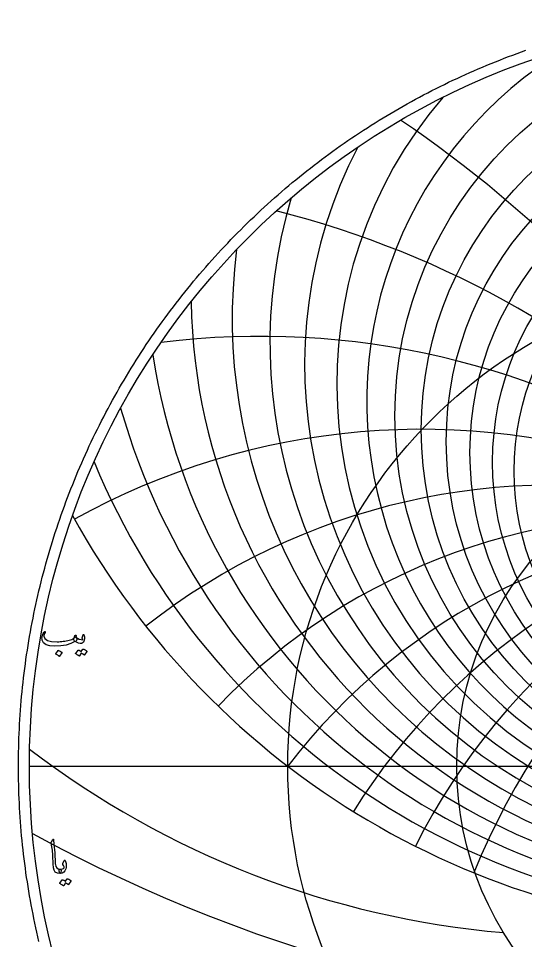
# Model space of a CAD drawing. Header units: millimetres. Extents: x -75 to 75, y -75 to 77.
# Drawn here: x -75.3 to -25, y -17.3 to 74.2 of the extents above; entities that cross this region are included whole.
import ezdxf

# ---------------------------------------------------------------- set-up
doc = ezdxf.new("R2010")
doc.units = ezdxf.units.MM
for name, color, linetype in [('CUT_OUTER', 1, 'Continuous'), ('ENGRAVE', 7, 'Continuous'), ('ENGRAVE_FINE', 8, 'Continuous'), ('TEXT', 5, 'Continuous')]:
    doc.layers.add(name, color=color, linetype=linetype)

msp = doc.modelspace()

# ---------------------------------------------------------------- linework, layer by layer
at = {"layer": 'CUT_OUTER'}
msp.add_lwpolyline([(-73.2989, -17.4073), (-73.4043, -16.9573), (-73.507, -16.5065), (-73.6069, -16.0552), (-73.704, -15.6033), (-73.7983, -15.1507), (-73.8899, -14.6976), (-73.9787, -14.244), (-74.0647, -13.7898), (-74.1479, -13.3351), (-74.2284, -12.8798), (-74.306, -12.4241), (-74.3808, -11.968), (-74.4529, -11.5114), (-74.5221, -11.0543), (-74.5885, -10.5968), (-74.6521, -10.139), (-74.7129, -9.6807), (-74.7709, -9.2221), (-74.8261, -8.7632), (-74.8785, -8.3039), (-74.928, -7.8443), (-74.9747, -7.3844), (-75.0186, -6.9242), (-75.0597, -6.4638), (-75.0979, -6.0031), (-75.1334, -5.5422), (-75.166, -5.0811), (-75.1957, -4.6198), (-75.2227, -4.1583), (-75.2468, -3.6966), (-75.268, -3.2349), (-75.2865, -2.773), (-75.302, -2.311), (-75.3148, -1.8489), (-75.3247, -1.3867), (-75.3318, -0.9245), (-75.3361, -0.4623), (-75.3375, 0), (-75.3361, 0.4623), (-75.3318, 0.9245), (-75.3247, 1.3867), (-75.3148, 1.8489), (-75.302, 2.311), (-75.2865, 2.773), (-75.268, 3.2349), (-75.2468, 3.6966), (-75.2227, 4.1583), (-75.1957, 4.6198), (-75.166, 5.0811), (-75.1334, 5.5422), (-75.0979, 6.0031), (-75.0597, 6.4638), (-75.0186, 6.9242), (-74.9747, 7.3844), (-74.928, 7.8443), (-74.8785, 8.3039), (-74.8261, 8.7632), (-74.7709, 9.2221), (-74.7129, 9.6807), (-74.6521, 10.139), (-74.5885, 10.5968), (-74.5221, 11.0543), (-74.4529, 11.5114), (-74.3808, 11.968), (-74.306, 12.4241), (-74.2284, 12.8798), (-74.1479, 13.3351), (-74.0647, 13.7898), (-73.9787, 14.244), (-73.8899, 14.6976), (-73.7983, 15.1507), (-73.704, 15.6033), (-73.6069, 16.0552), (-73.507, 16.5065), (-73.4043, 16.9573), (-73.2989, 17.4073), (-73.1907, 17.8568), (-73.0797, 18.3055), (-72.966, 18.7536), (-72.8496, 19.2009), (-72.7304, 19.6476), (-72.6085, 20.0935), (-72.4838, 20.5386), (-72.3564, 20.983), (-72.2263, 21.4266), (-72.0935, 21.8693), (-71.9579, 22.3113), (-71.8197, 22.7524), (-71.6787, 23.1926), (-71.5351, 23.632), (-71.3887, 24.0705), (-71.2397, 24.5081), (-71.088, 24.9447), (-70.9336, 25.3804), (-70.7765, 25.8152), (-70.6168, 26.249), (-70.4544, 26.6818), (-70.2893, 27.1136), (-70.1217, 27.5444), (-69.9513, 27.9741), (-69.7784, 28.4028), (-69.6028, 28.8304), (-69.4246, 29.2569), (-69.2437, 29.6824), (-69.0603, 30.1067), (-68.8743, 30.5299), (-68.6857, 30.9519), (-68.4944, 31.3728), (-68.3007, 31.7924), (-68.1043, 32.2109), (-67.9054, 32.6282), (-67.7039, 33.0443), (-67.4999, 33.4591), (-67.2933, 33.8726), (-67.0842, 34.2849), (-66.8725, 34.6958), (-66.6584, 35.1055), (-66.4417, 35.5139), (-66.2226, 35.9209), (-66.0009, 36.3265), (-65.7768, 36.7308), (-65.5502, 37.1337), (-65.3211, 37.5352), (-65.0896, 37.9353), (-64.8556, 38.334), (-64.6191, 38.7312), (-64.3803, 39.127), (-64.139, 39.5213), (-63.8953, 39.9141), (-63.6492, 40.3054), (-63.4006, 40.6952), (-63.1498, 41.0834), (-62.8965, 41.4701), (-62.6408, 41.8553), (-62.3828, 42.2388), (-62.1225, 42.6208), (-61.8598, 43.0012), (-61.5948, 43.3799), (-61.3275, 43.7571), (-61.0578, 44.1325), (-60.7859, 44.5064), (-60.5116, 44.8785), (-60.2351, 45.2489), (-59.9564, 45.6177), (-59.6753, 45.9847), (-59.392, 46.35), (-59.1065, 46.7136), (-58.8188, 47.0754), (-58.5288, 47.4354), (-58.2367, 47.7936), (-57.9423, 48.15), (-57.6458, 48.5047), (-57.3471, 48.8575), (-57.0462, 49.2084), (-56.7432, 49.5575), (-56.4381, 49.9047), (-56.1308, 50.2501), (-55.8214, 50.5936), (-55.5099, 50.9351), (-55.1963, 51.2748), (-54.8807, 51.6125), (-54.563, 51.9483), (-54.2432, 52.2821), (-53.9214, 52.6139), (-53.5975, 52.9438), (-53.2717, 53.2717), (-52.9438, 53.5975), (-52.6139, 53.9214), (-52.2821, 54.2432), (-51.9483, 54.563), (-51.6125, 54.8807), (-51.2748, 55.1963), (-50.9351, 55.5099), (-50.5936, 55.8214), (-50.2501, 56.1308), (-49.9047, 56.4381), (-49.5575, 56.7432), (-49.2084, 57.0462), (-48.8575, 57.3471), (-48.5047, 57.6458), (-48.15, 57.9423), (-47.7936, 58.2367), (-47.4354, 58.5288), (-47.0754, 58.8188), (-46.7136, 59.1065), (-46.35, 59.392), (-45.9847, 59.6753), (-45.6177, 59.9564), (-45.2489, 60.2351), (-44.8785, 60.5116), (-44.5064, 60.7859), (-44.1325, 61.0578), (-43.7571, 61.3275), (-43.3799, 61.5948), (-43.0012, 61.8598), (-42.6208, 62.1225), (-42.2388, 62.3828), (-41.8553, 62.6408), (-41.4701, 62.8965), (-41.0834, 63.1498), (-40.6952, 63.4006), (-40.3054, 63.6492), (-39.9141, 63.8953), (-39.5213, 64.139), (-39.127, 64.3803), (-38.7312, 64.6191), (-38.334, 64.8556), (-37.9353, 65.0896), (-37.5352, 65.3211), (-37.1337, 65.5502), (-36.7308, 65.7768), (-36.3265, 66.0009), (-35.9209, 66.2226), (-35.5139, 66.4417), (-35.1055, 66.6584), (-34.6958, 66.8725), (-34.2849, 67.0842), (-33.8726, 67.2933), (-33.4591, 67.4999), (-33.0443, 67.7039), (-32.6282, 67.9054), (-32.2109, 68.1043), (-31.7924, 68.3007), (-31.3728, 68.4944), (-30.9519, 68.6857), (-30.5299, 68.8743), (-30.1067, 69.0603), (-29.6824, 69.2437), (-29.2569, 69.4246), (-28.8304, 69.6028), (-28.4028, 69.7784), (-27.9741, 69.9513), (-27.5444, 70.1217), (-27.1136, 70.2893), (-26.6818, 70.4544), (-26.249, 70.6168), (-25.8152, 70.7765), (-25.3804, 70.9336), (-24.9447, 71.088)], dxfattribs=at)
at = {"layer": 'ENGRAVE'}
msp.add_lwpolyline([(-74.25, 0), (74.25, 0)], dxfattribs=at)
for centre, radius in [((0, 0), 74.25), ((0, 34.7771), 37.9628), ((0, 29.3035), 26.1179), ((0, 0), 48.6033), ((0, 0), 31.8152)]:
    msp.add_circle(centre, radius, dxfattribs=at)
for centre, radius, start, end in [((0, 44.4449), 54.1127, 172.720028, 7.279972), ((0, 63.341), 79.8396, 208.805227, 331.194773), ((0, -37.2946), 61.2631, 37.5, 142.5), ((0, -37.2946), 61.2631, 37.5, 142.5), ((-19.5553, 72.9814), 89.8386, 232.512038, 265.130009)]:
    msp.add_arc(centre, radius, start, end, dxfattribs=at)
at = {"layer": 'ENGRAVE_FINE'}
for centre, radius in [((0, 33.4312), 35.3408), ((0, 32.2257), 32.862), ((0, 31.1446), 30.5083), ((0, 30.1743), 28.2647)]:
    msp.add_circle(centre, radius, dxfattribs=at)
for centre, radius, start, end in [((0, 36.2827), 40.7488, 120.941312, 59.058688), ((0, 37.9711), 43.7237, 139.431236, 40.568764), ((-106.1108, -37.2946), 122.5261, 10.394245, 55.885657), ((-106.1108, -37.2946), 122.5261, 10.394245, 55.885657), ((0, 39.8701), 46.9173, 152.59118, 27.40882), ((0, 42.014), 50.3656, 163.36999, 16.63001), ((-73.0105, -37.2946), 95.3084, 14.086543, 75.866611), ((-73.0105, -37.2946), 95.3084, 14.086543, 75.866611), ((0, 47.2154), 58.2132, 181.094584, 358.905416), ((-51.4058, -37.2946), 79.9733, 17.989456, 97.016374), ((-51.4058, -37.2946), 79.9733, 17.989456, 97.016374), ((0, 50.3918), 62.7354, 188.75154, 351.24846), ((0, 54.0588), 67.7663, 195.853927, 344.146073), ((-35.3703, -37.2946), 70.7405, 22.177026, 119.093029), ((-35.3703, -37.2946), 70.7405, 22.177026, 119.093029), ((35.3703, -37.2946), 70.7405, 60.906971, 157.822974), ((35.3703, -37.2946), 70.7405, 60.906971, 157.822974), ((0, 58.3266), 73.4183, 202.512262, 337.487738), ((-22.2979, -37.2946), 65.1948, 26.740876, 128.272627), ((-22.2979, -37.2946), 65.1948, 26.740876, 128.272627), ((22.2979, -37.2946), 65.1948, 51.727373, 153.259124), ((22.2979, -37.2946), 65.1948, 51.727373, 153.259124), ((-10.8023, -37.2946), 62.2082, 31.797716, 135.948822), ((-10.8023, -37.2946), 62.2082, 31.797716, 135.948822), ((10.8023, -37.2946), 62.2082, 44.051178, 148.202284), ((10.8023, -37.2946), 62.2082, 44.051178, 148.202284), ((0, 128.6415), 154.2129, 241.345817, 298.654183)]:
    msp.add_arc(centre, radius, start, end, dxfattribs=at)
at = {"layer": 'TEXT'}
for points in [[(-69.6293, 12.7876), (-69.6247, 12.7852), (-69.6205, 12.7829), (-69.6165, 12.7805), (-69.6129, 12.7782), (-69.6092, 12.7755), (-69.6053, 12.7723), (-69.601, 12.7685), (-69.5965, 12.7641), (-69.5587, 12.7196), (-69.5438, 12.6564), (-69.5517, 12.5744), (-69.5824, 12.4737), (-69.6108, 12.4125), (-69.6398, 12.3742), (-69.6694, 12.3587), (-69.6995, 12.366), (-69.7147, 12.3733), (-69.7276, 12.3765), (-69.7382, 12.3757), (-69.7464, 12.3707), (-70.1304, 12.1605), (-70.5895, 12.0124), (-71.1234, 11.9263), (-71.7323, 11.9023), (-72.2247, 11.9445), (-72.5965, 12.0569), (-72.8477, 12.2395), (-72.9782, 12.4925), (-72.9984, 12.6119), (-73.0028, 12.7313), (-72.9914, 12.8508), (-72.9642, 12.9702), (-72.927, 13.0759), (-72.881, 13.1728), (-72.8263, 13.2609), (-72.7628, 13.3402), (-72.7508, 13.3502), (-72.7382, 13.3566), (-72.725, 13.3596), (-72.7113, 13.359), (-72.6984, 13.3534), (-72.6878, 13.3461), (-72.6796, 13.337), (-72.6738, 13.3262), (-72.6711, 13.3157), (-72.6726, 13.3028), (-72.6782, 13.2876), (-72.6878, 13.27), (-72.7557, 13.1705), (-72.8002, 13.0733), (-72.8213, 12.9784), (-72.819, 12.8859), (-72.7077, 12.6541), (-72.449, 12.4878), (-72.0426, 12.3871), (-71.4888, 12.352), (-71.3367, 12.3543), (-71.1849, 12.3613), (-71.0334, 12.373), (-70.8822, 12.3894), (-70.7322, 12.4105), (-70.5842, 12.4363), (-70.4383, 12.4667), (-70.2944, 12.5018), (-70.1547, 12.5416), (-70.0403, 12.5815), (-69.951, 12.6213), (-69.8869, 12.6611), (-69.8621, 12.6822), (-69.8395, 12.7079), (-69.8188, 12.7384), (-69.8002, 12.7735), (-69.7828, 12.8127), (-69.7657, 12.8555), (-69.7488, 12.9017), (-69.7323, 12.9515), (-69.7259, 12.9667), (-69.7159, 12.9796), (-69.7024, 12.9901), (-69.6855, 12.9983), (-69.6673, 13.0027), (-69.6503, 13.0018), (-69.6345, 12.9957), (-69.6199, 12.9843), (-69.6082, 12.9685), (-69.6012, 12.9491), (-69.5988, 12.9263), (-69.6012, 12.9)], [(-69.7698, 12.4128), (-69.8207, 12.4611), (-69.8471, 12.5217), (-69.8488, 12.5946), (-69.826, 12.6798), (-69.7765, 12.7562), (-69.7311, 12.8028), (-69.6899, 12.8195), (-69.6527, 12.8063), (-69.477, 12.6901), (-69.3014, 12.6084), (-69.1257, 12.5613), (-68.9501, 12.5487), (-68.944, 12.5498), (-68.9396, 12.5534), (-68.9369, 12.5592), (-68.9361, 12.5674), (-68.9404, 12.5829), (-68.9536, 12.6061), (-68.9756, 12.6368), (-69.0063, 12.6751), (-69.0122, 12.6868), (-69.0157, 12.6986), (-69.0168, 12.7103), (-69.0157, 12.722), (-68.9033, 13.0452), (-68.898, 13.0575), (-68.8916, 13.0662), (-68.8839, 13.0715), (-68.8752, 13.0733), (-68.8664, 13.0718), (-68.8588, 13.0674), (-68.8523, 13.0601), (-68.8471, 13.0498), (-68.8119, 12.9448), (-68.7909, 12.8402), (-68.7838, 12.7363), (-68.7909, 12.633), (-68.8137, 12.5045), (-68.8447, 12.4), (-68.8839, 12.3195), (-68.9314, 12.263), (-68.9674, 12.2319), (-69.0005, 12.2091), (-69.0306, 12.1945), (-69.0578, 12.188), (-69.2147, 12.1845), (-69.3857, 12.2208), (-69.5707, 12.2969), (-69.7698, 12.4128)], [(-71.4045, 11.4854), (-71.3986, 11.4913), (-71.3904, 11.4948), (-71.3799, 11.496), (-71.367, 11.4948), (-71.2759, 11.4579), (-71.1902, 11.4128), (-71.1097, 11.3596), (-71.0344, 11.2981), (-71.0271, 11.2887), (-71.0239, 11.2793), (-71.0248, 11.27), (-71.0297, 11.2606), (-71.2499, 10.9046), (-71.2581, 10.8961), (-71.2686, 10.8941), (-71.2815, 10.8985), (-71.2967, 10.9093), (-71.3099, 10.9187), (-71.3307, 10.9327), (-71.3591, 10.9515), (-71.3951, 10.9749), (-71.4393, 11.003), (-71.4923, 11.0358), (-71.554, 11.0733), (-71.6246, 11.1154), (-71.634, 11.1224), (-71.6386, 11.1295), (-71.6386, 11.1365), (-71.634, 11.1435)], [(-68.9361, 11.6166), (-68.9302, 11.6224), (-68.922, 11.626), (-68.9115, 11.6271), (-68.8986, 11.626), (-68.8525, 11.6087), (-68.8078, 11.5897), (-68.7647, 11.5689), (-68.7229, 11.5463), (-68.6824, 11.5217), (-68.6427, 11.4948), (-68.6039, 11.4655), (-68.566, 11.4339), (-68.5587, 11.4243), (-68.5555, 11.414), (-68.5564, 11.4032), (-68.5613, 11.3918), (-68.7862, 11.0358), (-68.7923, 11.0311), (-68.8014, 11.0311), (-68.8134, 11.0358), (-68.8283, 11.0452), (-68.8386, 11.0538), (-68.8553, 11.0656), (-68.8784, 11.0807), (-68.9079, 11.099), (-68.9442, 11.1208), (-68.9876, 11.1464), (-69.0379, 11.1759), (-69.0953, 11.2091), (-69.2733, 10.9327), (-69.2815, 10.9242), (-69.292, 10.9222), (-69.3049, 10.9266), (-69.3201, 10.9374), (-69.3333, 10.9468), (-69.3541, 10.9608), (-69.3825, 10.9796), (-69.4185, 11.003), (-69.4627, 11.0311), (-69.5157, 11.0639), (-69.5774, 11.1014), (-69.648, 11.1435), (-69.6553, 11.1505), (-69.6585, 11.1576), (-69.6577, 11.1646), (-69.6527, 11.1716), (-69.4232, 11.5135), (-69.4173, 11.5194), (-69.4091, 11.5229), (-69.3986, 11.5241), (-69.3857, 11.5229), (-69.3465, 11.5102), (-69.3084, 11.4954), (-69.2715, 11.4786), (-69.2358, 11.4597), (-69.2013, 11.439), (-69.1679, 11.4169), (-69.1357, 11.3934), (-69.1047, 11.3683)], [(-71.9169, -7.293), (-71.9078, -7.2789), (-71.8993, -7.2695), (-71.8914, -7.2649), (-71.8841, -7.2649), (-71.8729, -7.271), (-71.863, -7.2895), (-71.8542, -7.3202), (-71.8466, -7.3632), (-71.808, -7.713), (-71.7763, -8.0365), (-71.7518, -8.3337), (-71.7342, -8.6044), (-71.7229, -8.836), (-71.7125, -9.0436), (-71.703, -9.2271), (-71.6944, -9.3867), (-71.6869, -9.5222), (-71.6809, -9.6337), (-71.6764, -9.7213), (-71.6733, -9.7848), (-71.6317, -9.9751), (-71.5398, -10.115), (-71.3975, -10.2046), (-71.2049, -10.2438), (-71.1513, -10.2579), (-71.1171, -10.2906), (-71.1022, -10.3422), (-71.1065, -10.4124), (-71.1285, -10.5231), (-71.1522, -10.6021), (-71.1777, -10.6495), (-71.2049, -10.6654), (-71.476, -10.6296), (-71.6756, -10.5225), (-71.8039, -10.3439), (-71.8607, -10.0939), (-71.8696, -9.9743), (-71.8776, -9.8545), (-71.8848, -9.7343), (-71.8911, -9.6138), (-71.8968, -9.4931), (-71.9022, -9.372), (-71.9073, -9.2507), (-71.9122, -9.129), (-71.921, -8.897), (-71.9333, -8.6882), (-71.9491, -8.5024), (-71.9684, -8.3398), (-71.9912, -8.1836), (-72.0176, -8.0172), (-72.0474, -7.8405), (-72.0808, -7.6536), (-72.0852, -7.62), (-72.0843, -7.5892), (-72.0782, -7.5614), (-72.0667, -7.5365)], [(-70.9239, -9.6771), (-70.7927, -9.3867), (-70.7734, -9.3547), (-70.7529, -9.3433), (-70.7313, -9.3524), (-70.7084, -9.382), (-70.6663, -9.4705), (-70.6335, -9.5629), (-70.6101, -9.6591), (-70.596, -9.759), (-70.5916, -9.8634), (-70.5972, -9.9727), (-70.6127, -10.087), (-70.6382, -10.2063), (-70.7157, -10.4072), (-70.8361, -10.5506), (-70.9991, -10.6367), (-71.2049, -10.6654), (-71.2286, -10.6504), (-71.2529, -10.6056), (-71.2778, -10.531), (-71.3033, -10.4265), (-71.3106, -10.3706), (-71.3091, -10.3246), (-71.2989, -10.2886), (-71.2799, -10.2625), (-71.2646, -10.2526), (-71.2471, -10.2461), (-71.2272, -10.2432), (-71.2049, -10.2438), (-71.0752, -10.2397), (-70.9625, -10.2134), (-70.8668, -10.1648), (-70.788, -10.0939), (-70.7845, -10.0884), (-70.7834, -10.081), (-70.7845, -10.072), (-70.788, -10.0611), (-70.8065, -9.995), (-70.8337, -9.9276), (-70.8697, -9.8591), (-70.9145, -9.7895), (-70.9291, -9.7631), (-70.9356, -9.7356), (-70.9338, -9.7069), (-70.9239, -9.6771)], [(-70.507, -11.1946), (-70.5012, -11.1888), (-70.493, -11.1853), (-70.4824, -11.1841), (-70.4695, -11.1853), (-70.4234, -11.2025), (-70.3788, -11.2216), (-70.3356, -11.2423), (-70.2939, -11.2649), (-70.2534, -11.2895), (-70.2137, -11.3164), (-70.1749, -11.3457), (-70.137, -11.3773), (-70.1297, -11.387), (-70.1264, -11.3972), (-70.1273, -11.408), (-70.1323, -11.4195), (-70.3571, -11.7754), (-70.3633, -11.7801), (-70.3724, -11.7801), (-70.3844, -11.7754), (-70.3993, -11.7661), (-70.4095, -11.7574), (-70.4262, -11.7456), (-70.4493, -11.7305), (-70.4789, -11.7122), (-70.5152, -11.6904), (-70.5585, -11.6648), (-70.6089, -11.6354), (-70.6663, -11.6021), (-70.8443, -11.8785), (-70.8524, -11.887), (-70.863, -11.889), (-70.8759, -11.8846), (-70.8911, -11.8738), (-70.9043, -11.8644), (-70.925, -11.8504), (-70.9534, -11.8316), (-70.9895, -11.8082), (-71.0337, -11.7801), (-71.0866, -11.7473), (-71.1484, -11.7099), (-71.219, -11.6677), (-71.2263, -11.6607), (-71.2295, -11.6536), (-71.2286, -11.6466), (-71.2236, -11.6396), (-70.9941, -11.2977), (-70.9883, -11.2918), (-70.9801, -11.2883), (-70.9695, -11.2871), (-70.9567, -11.2883), (-70.9174, -11.301), (-70.8794, -11.3158), (-70.8425, -11.3327), (-70.8068, -11.3515), (-70.7722, -11.3722), (-70.7389, -11.3943), (-70.7067, -11.4178), (-70.6756, -11.4429)]]:
    msp.add_lwpolyline(points, close=True, dxfattribs=at)

doc.saveas('drawing.dxf')
